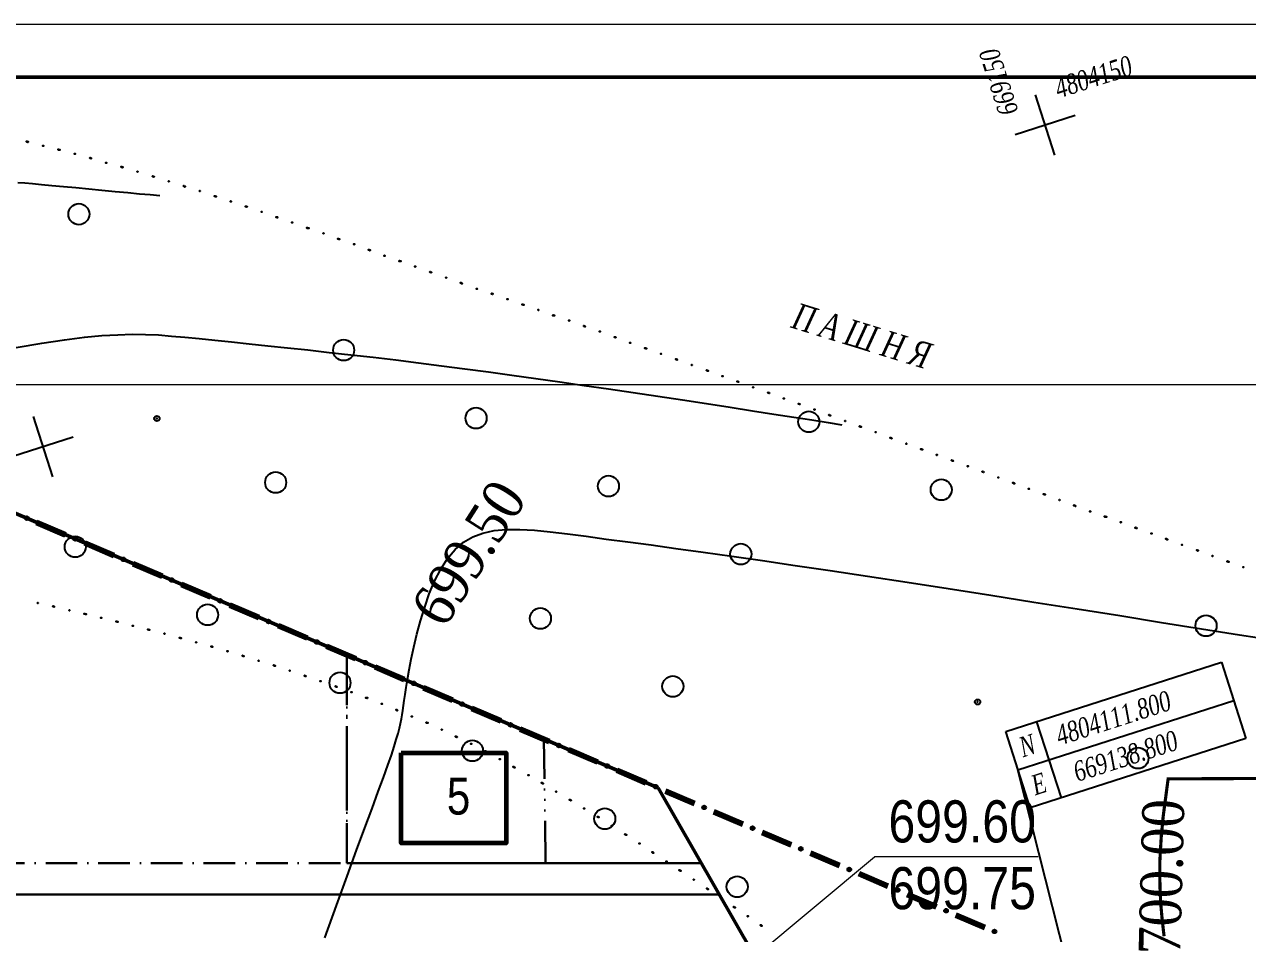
# Model space of a CAD drawing. Header units: millimetres. Extents: x 1353783 to 6492029790, y -7276956 to -512500.
# Drawn here: x 9983954 to 9995575, y -2789472 to -2780831 of the extents above; entities that cross this region are included whole.
import ezdxf

# ---------------------------------------------------------------- set-up
doc = ezdxf.new("R2010")
doc.units = ezdxf.units.MM
for name, pattern in [('482 Границы районов', [5, 3, -1, 0, -1]), ('483 Границы городских земель', [8, 4, -1, 0, -1, 0, -1, 0, -1]), ('CONTI', [0])]:
    doc.linetypes.add(name, pattern=pattern)
doc.layers.get('0').update_dxf_attribs({"lineweight": 5})
doc.layers.get('Defpoints').update_dxf_attribs({"color": 255})
doc.layers.add('AREA', color=1, linetype='Continuous', lineweight=15, plot=False)
for name, color, linetype, lineweight in [('G-ANNO-SCHD', 231, 'Continuous', 9), ('ГП-Граница учасика ИЖС', 3, 'Continuous', 5), ('ГР.УЧ', 12, 'ограждение1', 40), ('штамп', 7, 'Continuous', 50)]:
    doc.layers.add(name, color=color, linetype=linetype, lineweight=lineweight)
for name, color, linetype in [('GOR_BUNKNOWN', 212, 'CONTI'), ('GORIZUNKNOWN', 32, 'CONTI'), ('NAD_MРЕЛЬЕФ', 7, 'CONTI'), ('PI_DTUNKNOWN', 250, 'CONTI'), ('SETKR', 7, 'CONTI'), ('SIT_LГРАНИЦЫ', 10, 'CONTI'), ('SIT_LРЕЛЬЕФ', 7, 'CONTI'), ('ZAPSKРАСТЕНИ', 94, 'CONTI'), ('Газопроводы', 7, 'Continuous'), ('ГРАНИЦЫ', 7, 'CONTI'), ('Заливка', 7, 'Continuous'), ('РЕЛЬЕФ', 7, 'CONTI')]:
    doc.layers.add(name, color=color, linetype=linetype)
doc.styles.add('SHRFT', font='', dxfattribs={"width": 0.75})
doc.styles.get("Standard").update_dxf_attribs({"font": 'Arial Narrow.ttf'})
doc.styles.add('tandem1', font='', dxfattribs={"width": 0.9})
doc.styles.add('основной', font='Arial Narrow.ttf', dxfattribs={"height": 1.5})
doc.styles.get('SHRFT').set_extended_font_data('Times New Roman Cyr', italic=True)
doc.styles.get('tandem1').set_extended_font_data('Times New Roman')
doc.linetypes.add('ограждение1', pattern='A,6.35,-2.54,[133,ltypeshp.shx,S=2.54,R=0,X=-2.54,Y=0],-2.54,25.4', length=36.83)

# ---------------------------------------------------------------- blocks, each defined once
blk = doc.blocks.new('BL_333')
at = {"color": 0}
for p, q in [((0, -3), (0, 3)), ((-3, 0), (3, 0))]:
    blk.add_line(p, q, dxfattribs=at)
blk = doc.blocks.new('BL_2004')
at = {"color": 0}
blk.add_circle((0, 0), 1, dxfattribs=at)
blk = doc.blocks.new('оо')
at = {"layer": 'GOR_BUNKNOWN', "color": 9, "true_color": 0xc7c8ca, "const_width": 0.15}
blk.add_lwpolyline([(222961.983, -3431547.172), (222962.143, -3431546.372), (222962.313, -3431545.622), (222962.503, -3431544.922), (222962.703, -3431544.262), (222962.903, -3431543.662), (222963.113, -3431543.112), (222963.313, -3431542.602), (222963.503, -3431542.162), (222963.673, -3431541.762), (222963.833, -3431541.422), (222964.453, -3431540.112), (222968.633, -3431541.432)], dxfattribs=at)
at = {"layer": 'GORIZUNKNOWN', "color": 9, "true_color": 0xc7c8ca}
for points in [[(222927.313, -3431499.082), (222926.903, -3431498.902), (222926.433, -3431498.702), (222925.913, -3431498.482), (222925.353, -3431498.242), (222924.783, -3431497.992), (222924.203, -3431497.752), (222923.633, -3431497.502), (222923.093, -3431497.272), (222922.583, -3431497.052), (222922.133, -3431496.862), (222921.733, -3431496.692), (222921.393, -3431496.542), (222921.093, -3431496.422)], [(222918.613, -3431503.852), (222919.843, -3431504.032), (222920.913, -3431504.212), (222921.853, -3431504.382), (222922.673, -3431504.562), (222923.403, -3431504.752), (222924.063, -3431504.942), (222924.663, -3431505.142), (222925.243, -3431505.352), (222925.813, -3431505.592), (222926.403, -3431505.842), (222927.023, -3431506.112), (222927.703, -3431506.412), (222928.433, -3431506.732), (222929.213, -3431507.072), (222930.033, -3431507.432), (222930.893, -3431507.812), (222931.783, -3431508.202), (222932.703, -3431508.622), (222933.653, -3431509.042), (222934.623, -3431509.482), (222935.603, -3431509.932), (222936.593, -3431510.392), (222937.593, -3431510.862), (222938.603, -3431511.332), (222939.623, -3431511.812), (222940.643, -3431512.302), (222941.673, -3431512.802), (222942.713, -3431513.312), (222943.763, -3431513.822), (222944.813, -3431514.332), (222945.873, -3431514.852), (222946.933, -3431515.382), (222947.993, -3431515.902), (222949.033, -3431516.422), (222950.043, -3431516.922), (222951.003, -3431517.412), (222951.923, -3431517.872), (222952.783, -3431518.302), (222953.553, -3431518.692), (222954.253, -3431519.042), (222954.843, -3431519.342)], [(222924.003, -3431535.052), (222924.993, -3431533.752), (222925.903, -3431532.582), (222926.703, -3431531.552), (222927.413, -3431530.652), (222928.023, -3431529.882), (222928.543, -3431529.212), (222928.983, -3431528.642), (222929.353, -3431528.152), (222929.663, -3431527.752), (222929.913, -3431527.402), (222930.113, -3431527.112), (222930.283, -3431526.872), (222930.423, -3431526.652), (222930.543, -3431526.452), (222930.643, -3431526.262), (222930.743, -3431526.082), (222930.833, -3431525.892), (222930.933, -3431525.682), (222931.043, -3431525.462), (222931.173, -3431525.202), (222931.323, -3431524.902), (222931.493, -3431524.562), (222931.713, -3431524.152), (222931.963, -3431523.692), (222932.253, -3431523.192), (222932.573, -3431522.652), (222932.933, -3431522.092), (222933.323, -3431521.542), (222933.723, -3431521.002), (222934.153, -3431520.502), (222934.603, -3431520.052), (222935.063, -3431519.672), (222935.543, -3431519.372), (222936.023, -3431519.162), (222936.523, -3431519.052), (222937.033, -3431519.032), (222937.573, -3431519.082), (222938.143, -3431519.212), (222938.753, -3431519.402), (222939.403, -3431519.652), (222940.093, -3431519.952), (222940.843, -3431520.292), (222941.653, -3431520.672), (222942.513, -3431521.092), (222943.453, -3431521.532), (222944.463, -3431522.012), (222945.543, -3431522.532), (222946.713, -3431523.092), (222947.953, -3431523.692), (222949.283, -3431524.342), (222950.693, -3431525.032), (222952.203, -3431525.772), (222953.803, -3431526.572), (222955.503, -3431527.422), (222957.273, -3431528.302), (222959.103, -3431529.222), (222960.953, -3431530.162), (222962.803, -3431531.092), (222964.643, -3431532.022), (222966.423, -3431532.932), (222968.153, -3431533.802), (222969.773, -3431534.622), (222971.293, -3431535.382)]]:
    blk.add_lwpolyline(points, dxfattribs=at)
at = {"layer": 'PI_DTUNKNOWN', "color": 9, "true_color": 0xc7c8ca}
for centre in [(222923.953, -3431509.112), (222956.953, -3431533.862)]:
    blk.add_circle(centre, 0.125, dxfattribs=at)
for p in [(222923.953, -3431509.112), (222956.953, -3431533.862)]:
    blk.add_point(p, dxfattribs=at)
at = {"layer": 'SIT_LГРАНИЦЫ', "color": 9, "true_color": 0xc7c8ca}
for p, q in [((222917.023, -3431512.022), (222918.153, -3431513.012)), ((222917.053, -3431511.992), (222918.183, -3431512.972)), ((222916.933, -3431512.132), (222918.063, -3431513.112)), ((222916.963, -3431512.092), (222918.093, -3431513.082)), ((222916.993, -3431512.062), (222918.123, -3431513.042)), ((222918.823, -3431513.762), (222919.953, -3431514.742)), ((222918.853, -3431513.722), (222919.983, -3431514.712)), ((222918.883, -3431513.692), (222920.013, -3431514.672)), ((222918.913, -3431513.662), (222920.043, -3431514.642)), ((222918.943, -3431513.622), (222920.073, -3431514.602)), ((222920.713, -3431515.402), (222921.843, -3431516.382)), ((222920.743, -3431515.362), (222921.873, -3431516.352)), ((222920.773, -3431515.332), (222921.903, -3431516.312)), ((222920.803, -3431515.292), (222921.933, -3431516.282)), ((222920.833, -3431515.262), (222921.963, -3431516.242)), ((222922.593, -3431517.042), (222923.723, -3431518.022)), ((222922.623, -3431517.002), (222923.753, -3431517.992)), ((222922.653, -3431516.972), (222923.783, -3431517.952)), ((222922.683, -3431516.942), (222923.813, -3431517.922)), ((222922.713, -3431516.902), (222923.843, -3431517.882)), ((222924.483, -3431518.682), (222925.613, -3431519.662)), ((222924.513, -3431518.642), (222925.643, -3431519.632)), ((222924.543, -3431518.612), (222925.673, -3431519.592)), ((222924.573, -3431518.572), (222925.703, -3431519.562)), ((222924.603, -3431518.542), (222925.733, -3431519.522)), ((222926.493, -3431520.172), (222927.623, -3431521.152)), ((222926.373, -3431520.312), (222927.503, -3431521.292)), ((222926.403, -3431520.272), (222927.533, -3431521.262)), ((222926.433, -3431520.242), (222927.563, -3431521.222)), ((222926.463, -3431520.212), (222927.593, -3431521.192)), ((222928.293, -3431521.912), (222929.423, -3431522.902)), ((222928.323, -3431521.882), (222929.453, -3431522.862)), ((222928.353, -3431521.842), (222929.483, -3431522.832)), ((222928.383, -3431521.812), (222929.513, -3431522.792)), ((222928.263, -3431521.952), (222929.393, -3431522.932)), ((222930.153, -3431523.592), (222931.283, -3431524.572)), ((222930.183, -3431523.552), (222931.313, -3431524.542)), ((222930.213, -3431523.522), (222931.343, -3431524.502)), ((222930.243, -3431523.492), (222931.373, -3431524.472)), ((222930.273, -3431523.452), (222931.403, -3431524.432)), ((222932.043, -3431525.232), (222933.173, -3431526.212)), ((222932.073, -3431525.192), (222933.203, -3431526.182)), ((222932.103, -3431525.162), (222933.233, -3431526.142)), ((222932.133, -3431525.122), (222933.263, -3431526.112)), ((222932.163, -3431525.092), (222933.293, -3431526.072)), ((222933.923, -3431526.872), (222935.053, -3431527.852)), ((222933.953, -3431526.832), (222935.083, -3431527.822)), ((222933.983, -3431526.802), (222935.113, -3431527.782)), ((222934.013, -3431526.772), (222935.143, -3431527.752)), ((222934.043, -3431526.732), (222935.173, -3431527.712)), ((222935.813, -3431528.512), (222936.943, -3431529.492)), ((222935.843, -3431528.472), (222936.973, -3431529.462)), ((222935.873, -3431528.442), (222937.003, -3431529.422)), ((222935.903, -3431528.402), (222937.033, -3431529.392)), ((222935.933, -3431528.372), (222937.063, -3431529.352)), ((222937.793, -3431530.042), (222938.923, -3431531.022)), ((222937.823, -3431530.002), (222938.953, -3431530.982)), ((222937.703, -3431530.142), (222938.833, -3431531.122)), ((222937.733, -3431530.102), (222938.863, -3431531.092)), ((222937.763, -3431530.072), (222938.893, -3431531.052)), ((222939.593, -3431531.782), (222940.723, -3431532.762)), ((222939.623, -3431531.742), (222940.753, -3431532.732)), ((222939.653, -3431531.712), (222940.783, -3431532.692)), ((222939.683, -3431531.672), (222940.813, -3431532.662)), ((222939.713, -3431531.642), (222940.843, -3431532.622)), ((222941.483, -3431533.422), (222942.613, -3431534.402)), ((222941.513, -3431533.382), (222942.643, -3431534.372)), ((222941.543, -3431533.352), (222942.673, -3431534.332)), ((222941.573, -3431533.322), (222942.703, -3431534.302)), ((222941.603, -3431533.282), (222942.733, -3431534.262)), ((222943.373, -3431535.062), (222944.503, -3431536.042)), ((222943.403, -3431535.022), (222944.533, -3431536.012)), ((222943.433, -3431534.992), (222944.563, -3431535.972)), ((222943.463, -3431534.952), (222944.593, -3431535.942)), ((222943.493, -3431534.922), (222944.623, -3431535.902)), ((222945.253, -3431536.702), (222946.383, -3431537.682)), ((222945.283, -3431536.662), (222946.413, -3431537.652)), ((222945.313, -3431536.632), (222946.443, -3431537.612)), ((222945.343, -3431536.602), (222946.473, -3431537.582)), ((222945.373, -3431536.562), (222946.503, -3431537.542)), ((222947.143, -3431538.342), (222948.273, -3431539.322)), ((222947.173, -3431538.302), (222948.303, -3431539.292)), ((222947.203, -3431538.272), (222948.333, -3431539.252)), ((222947.233, -3431538.232), (222948.363, -3431539.222)), ((222947.263, -3431538.202), (222948.393, -3431539.182)), ((222949.063, -3431539.932), (222950.193, -3431540.922)), ((222949.093, -3431539.902), (222950.223, -3431540.882)), ((222949.123, -3431539.872), (222950.253, -3431540.852)), ((222949.153, -3431539.832), (222950.283, -3431540.812)), ((222949.033, -3431539.972), (222950.163, -3431540.952)), ((222950.923, -3431541.612), (222952.053, -3431542.592)), ((222950.953, -3431541.572), (222952.083, -3431542.562)), ((222950.983, -3431541.542), (222952.113, -3431542.522)), ((222951.013, -3431541.502), (222952.143, -3431542.492)), ((222951.043, -3431541.472), (222952.173, -3431542.452)), ((222952.813, -3431543.252), (222953.943, -3431544.232)), ((222952.843, -3431543.212), (222953.973, -3431544.202)), ((222952.873, -3431543.182), (222954.003, -3431544.162)), ((222952.903, -3431543.152), (222954.033, -3431544.132)), ((222952.933, -3431543.112), (222954.063, -3431544.092))]:
    blk.add_line(p, q, dxfattribs=at)
for centre, radius in [((222916.613, -3431511.732), 0.09), ((222916.613, -3431511.732), 0.04), ((222918.503, -3431513.372), 0.09), ((222918.503, -3431513.372), 0.04), ((222920.393, -3431515.002), 0.09), ((222920.393, -3431515.002), 0.04), ((222922.283, -3431516.642), 0.09), ((222922.283, -3431516.642), 0.04), ((222924.163, -3431518.282), 0.09), ((222924.163, -3431518.282), 0.04), ((222926.053, -3431519.922), 0.09), ((222926.053, -3431519.922), 0.04), ((222927.943, -3431521.552), 0.09), ((222927.943, -3431521.552), 0.04), ((222929.833, -3431523.192), 0.09), ((222929.833, -3431523.192), 0.04), ((222931.723, -3431524.832), 0.09), ((222931.723, -3431524.832), 0.04), ((222933.613, -3431526.472), 0.09), ((222933.613, -3431526.472), 0.04), ((222935.493, -3431528.112), 0.09), ((222935.493, -3431528.112), 0.04), ((222937.383, -3431529.752), 0.09), ((222937.383, -3431529.752), 0.04), ((222939.273, -3431531.382), 0.09), ((222939.273, -3431531.382), 0.04), ((222941.163, -3431533.022), 0.09), ((222941.163, -3431533.022), 0.04), ((222943.053, -3431534.662), 0.09), ((222943.053, -3431534.662), 0.04), ((222944.943, -3431536.302), 0.09), ((222944.943, -3431536.302), 0.04), ((222946.823, -3431537.942), 0.09), ((222946.823, -3431537.942), 0.04), ((222948.713, -3431539.582), 0.09), ((222948.713, -3431539.582), 0.04), ((222950.603, -3431541.212), 0.09), ((222950.603, -3431541.212), 0.04), ((222952.493, -3431542.852), 0.09), ((222952.493, -3431542.852), 0.04), ((222954.383, -3431544.492), 0.09), ((222954.383, -3431544.492), 0.04)]:
    blk.add_circle(centre, radius, dxfattribs=at)
at = {"layer": 'SIT_LРЕЛЬЕФ', "color": 9, "true_color": 0xc7c8ca}
for centre in [(222922.093, -3431494.692), (222922.133, -3431494.722), (222922.773, -3431495.122), (222923.403, -3431495.512), (222923.453, -3431495.542), (222924.083, -3431495.942), (222924.713, -3431496.352), (222924.753, -3431496.382), (222925.373, -3431496.802), (222926.003, -3431497.212), (222926.043, -3431497.242), (222926.663, -3431497.662), (222927.283, -3431498.092), (222927.323, -3431498.122), (222927.933, -3431498.552), (222928.553, -3431498.982), (222928.583, -3431499.022), (222929.203, -3431499.442), (222929.803, -3431499.892), (222929.843, -3431499.922), (222930.453, -3431500.362), (222931.053, -3431500.812), (222931.093, -3431500.832), (222931.693, -3431501.282), (222932.293, -3431501.742), (222932.323, -3431501.762), (222932.923, -3431502.212), (222933.523, -3431502.672), (222933.573, -3431502.702), (222934.173, -3431503.152), (222934.763, -3431503.612), (222934.803, -3431503.642), (222935.403, -3431504.092), (222935.993, -3431504.562), (222936.023, -3431504.592), (222936.613, -3431505.052), (222937.213, -3431505.512), (222937.253, -3431505.532), (222937.843, -3431505.992), (222938.443, -3431506.452), (222938.483, -3431506.482), (222939.083, -3431506.942), (222939.673, -3431507.392), (222939.713, -3431507.432), (222940.313, -3431507.892), (222940.913, -3431508.332), (222940.943, -3431508.352), (222941.543, -3431508.802), (222942.143, -3431509.262), (222942.183, -3431509.292), (222942.783, -3431509.742), (222943.373, -3431510.202), (222943.423, -3431510.222), (222944.023, -3431510.672), (222944.613, -3431511.132), (222944.653, -3431511.162), (222945.253, -3431511.612), (222945.843, -3431512.082), (222945.873, -3431512.102), (222946.463, -3431512.562), (222947.063, -3431513.022), (222947.103, -3431513.052), (222947.693, -3431513.512), (222948.293, -3431513.972), (222948.333, -3431514.002), (222948.923, -3431514.462), (222949.523, -3431514.922), (222949.563, -3431514.952), (222950.153, -3431515.412), (222915.883, -3431515.732), (222916.523, -3431516.102), (222916.563, -3431516.132), (222950.753, -3431515.872), (222950.783, -3431515.902), (222917.203, -3431516.522), (222951.373, -3431516.362), (222917.843, -3431516.902), (222917.893, -3431516.932), (222951.973, -3431516.822), (222952.013, -3431516.852), (222918.533, -3431517.322), (222919.173, -3431517.712), (222919.213, -3431517.742), (222952.603, -3431517.312), (222953.193, -3431517.772), (222953.233, -3431517.802), (222919.853, -3431518.142), (222953.823, -3431518.262), (222920.483, -3431518.532), (222920.533, -3431518.562), (222921.173, -3431518.962), (222954.413, -3431518.722), (222954.453, -3431518.762), (222921.803, -3431519.372), (222921.843, -3431519.402), (222955.043, -3431519.222), (222922.473, -3431519.812), (222955.633, -3431519.682), (222955.673, -3431519.712), (222956.263, -3431520.172), (222923.103, -3431520.222), (222923.133, -3431520.242), (222923.763, -3431520.672), (222956.853, -3431520.642), (222956.893, -3431520.682), (222924.383, -3431521.092), (222924.413, -3431521.122), (222957.483, -3431521.142), (222925.033, -3431521.552), (222958.073, -3431521.602), (222958.113, -3431521.632), (222925.653, -3431521.982), (222925.693, -3431522.012), (222926.293, -3431522.452), (222958.703, -3431522.092), (222926.903, -3431522.902), (222926.933, -3431522.932), (222959.293, -3431522.552), (222959.343, -3431522.592), (222959.933, -3431523.052), (222927.533, -3431523.372), (222960.523, -3431523.512), (222960.563, -3431523.542), (222928.143, -3431523.832), (222928.183, -3431523.862), (222961.153, -3431524.002), (222928.773, -3431524.322), (222929.363, -3431524.792), (222929.403, -3431524.812), (222961.743, -3431524.462), (222961.783, -3431524.502), (222929.983, -3431525.292), (222962.373, -3431524.962), (222962.963, -3431525.422), (222930.553, -3431525.782), (222930.583, -3431525.812), (222963.003, -3431525.452), (222963.593, -3431525.912), (222931.153, -3431526.302), (222964.183, -3431526.372), (222964.223, -3431526.412), (222931.723, -3431526.792), (222931.763, -3431526.812), (222964.813, -3431526.872), (222932.313, -3431527.332), (222965.403, -3431527.322), (222965.453, -3431527.352), (222932.853, -3431527.852), (222932.893, -3431527.882), (222966.043, -3431527.812), (222966.633, -3431528.272), (222966.673, -3431528.302), (222933.433, -3431528.402), (222967.263, -3431528.762), (222933.963, -3431528.932), (222934.003, -3431528.962), (222967.853, -3431529.222), (222967.893, -3431529.262), (222934.513, -3431529.512), (222935.023, -3431530.062), (222968.483, -3431529.722), (222935.063, -3431530.102), (222935.573, -3431530.652), (222969.083, -3431530.182), (222969.113, -3431530.212), (222936.073, -3431531.192), (222936.103, -3431531.232), (222969.703, -3431530.672), (222970.303, -3431531.132), (222970.343, -3431531.162), (222936.593, -3431531.802), (222970.933, -3431531.622), (222937.083, -3431532.362), (222937.123, -3431532.402), (222937.613, -3431532.972), (222938.103, -3431533.542), (222938.133, -3431533.572), (222938.613, -3431534.152), (222939.083, -3431534.732), (222939.123, -3431534.772), (222939.603, -3431535.352), (222940.063, -3431535.932), (222940.093, -3431535.972), (222940.563, -3431536.562), (222941.023, -3431537.142), (222941.063, -3431537.192), (222941.533, -3431537.782), (222942.003, -3431538.372), (222942.033, -3431538.412), (222942.493, -3431539.002), (222942.953, -3431539.602), (222942.983, -3431539.632), (222943.443, -3431540.222), (222943.903, -3431540.812), (222943.923, -3431540.852)]:
    blk.add_circle(centre, 0.02, dxfattribs=at)
at = {"layer": 'ГРАНИЦЫ', "color": 9, "linetype": 'CONTI', "true_color": 0xc7c8ca}
for p, q in [((222957.793, -3431535.612), (222968.563, -3431535.612)), ((222957.793, -3431539.412), (222957.793, -3431535.612)), ((222959.333, -3431535.612), (222959.333, -3431539.412)), ((222968.563, -3431535.612), (222968.563, -3431539.412)), ((222957.193, -3431546.932), (222957.793, -3431537.512)), ((222957.793, -3431537.512), (222968.563, -3431537.512)), ((222968.563, -3431539.412), (222957.793, -3431539.412))]:
    blk.add_line(p, q, dxfattribs=at)
at = {"layer": 'SETKR', "color": 9, "true_color": 0xc7c8ca, "xscale": 0.5000000000000001, "yscale": 0.5000000000000001, "zscale": 0.5000000000000001}
for p in [(222918.393, -3431508.732), (222968.393, -3431508.732)]:
    blk.add_blockref('BL_333', p, dxfattribs=at)
at = {"layer": 'ZAPSKРАСТЕНИ', "color": 9, "true_color": 0xc7c8ca, "xscale": 0.5000000000000001, "yscale": 0.5000000000000001, "zscale": 0.5000000000000001}
for p in [(222923.393, -3431498.732), (222933.393, -3431508.732), (222918.393, -3431513.732), (222928.393, -3431513.732), (222938.393, -3431513.732), (222923.393, -3431518.732), (222943.393, -3431518.732), (222953.393, -3431518.732), (222928.393, -3431523.732), (222938.393, -3431523.732), (222948.393, -3431523.732), (222958.393, -3431523.732), (222933.393, -3431528.732), (222943.393, -3431528.732), (222938.393, -3431533.732), (222968.393, -3431533.732), (222943.393, -3431538.732), (222963.393, -3431538.732)]:
    blk.add_blockref('BL_2004', p, dxfattribs=at)
at = {"layer": 'NAD_MРЕЛЬЕФ', "color": 9, "true_color": 0xc7c8ca, "style": 'SHRFT', "width": 0.75}
blk.add_text('П А Ш Н Я', height=1.25, rotation=325, dxfattribs=at).set_placement((222953.912, -3431514.186))
at = {"layer": 'ГРАНИЦЫ', "color": 9, "true_color": 0xc7c8ca, "style": 'SHRFT', "width": 0.75}
for s, p in [('N', (222958.203, -3431537.032)), ('4804111.800', (222960.033, -3431537.032)), ('E', (222958.203, -3431538.932)), (' 669138.800', (222960.033, -3431538.932))]:
    blk.add_text(s, height=0.95, dxfattribs=at).set_placement(p)
at = {"layer": 'РЕЛЬЕФ', "color": 9, "true_color": 0xc7c8ca, "style": 'SHRFT', "width": 0.75}
blk.add_text('669150', height=0.95, rotation=90, dxfattribs=at).set_placement((222967.393, -3431507.732))
blk.add_text('4804150', height=0.95, dxfattribs=at).set_placement((222969.393, -3431507.732))

msp = doc.modelspace()

# ---------------------------------------------------------------- linework, layer by layer
at = {"layer": 'AREA', "color": 1}
for p, q in [((9990883, -2789701, 104), (9992032, -2788744, -2898825)), ((9993586, -2788744, -2898825), (9992031, -2788744, -2898825))]:
    msp.add_line(p, q, dxfattribs=at)
at = {"layer": 'Газопроводы', "lineweight": 60, "ltscale": 0.1}
msp.add_lwpolyline([(9987532, -2787753), (9988532, -2787753), (9988532, -2788613), (9987532, -2788613)], close=True, dxfattribs=at)
at = {"layer": 'ГП-Граница учасика ИЖС', "color": 94, "linetype": '482 Границы районов', "lineweight": 30, "ltscale": 100}
msp.add_lwpolyline([(9981655, -2788802), (9987016, -2788802), (9987016, -2786823), (9981000, -2784253), (9978162, -2784062), (9978162, -2788802), (9978817, -2788802)], dxfattribs=at)
at = {"layer": 'ГП-Граница учасика ИЖС', "color": 1, "linetype": '483 Границы городских земель', "lineweight": 30, "ltscale": 100}
msp.add_lwpolyline([(9987016, -2788802), (9988905, -2788802), (9988890, -2787624), (9987016, -2786823)], close=True, dxfattribs=at)
at = {"layer": 'ГП-Граница учасика ИЖС', "color": 251, "lineweight": 30, "ltscale": 100}
msp.add_lwpolyline([(9990556, -2789102), (9980495, -2789102, -0.414214), (9980195, -2788802), (9980195, -2788202)], format="xyb", dxfattribs=at)
msp.add_lwpolyline([(9987016, -2788802), (9990384, -2788802)], dxfattribs=at)
at = {"layer": 'ГР.УЧ', "lineweight": 50, "ltscale": 50}
msp.add_lwpolyline([(9989975, -2788087), (9981000, -2784253), (9971210, -2783595), (9961622, -2784091), (9956026, -2789102), (9952562, -2798134), (9952562, -2851699), (9972185, -2856026), (9982830, -2857775), (9996494, -2858056)], dxfattribs=at)
msp.add_lwpolyline([(9996494, -2858056, -0.000073), (9997765, -2845883, -0.003019), (9997962, -2843897), (9997935, -2810081), (9997660, -2802557, 0.09197), (9997085, -2800685, 0.018978), (9996794, -2800134, -0.010053), (9995790, -2798243), (9989975, -2788087)], format="xyb", dxfattribs=at)
at = {"layer": 'Заливка', "color": 18, "lineweight": 13, "ltscale": 100}
msp.add_lwpolyline([(9981000, -2784253), (9996326, -2784253), (9996502, -2785907), (9997227, -2782535), (9997448, -2784263), (10013542, -2784263)], dxfattribs=at)
at = {"layer": 'штамп', "linetype": 'Continuous', "lineweight": 18}
msp.add_lwpolyline([(10055462, -2780831), (9936562, -2780831), (9936562, -2864931), (10055462, -2864931)], close=True, dxfattribs=at)
at = {"layer": 'штамп', "linetype": 'Continuous', "lineweight": 50}
msp.add_lwpolyline([(9938562, -2781331), (10054962, -2781331), (10054962, -2864431), (9938562, -2864431)], close=True, dxfattribs=at)

# ---------------------------------------------------------------- block references
at = {"layer": 'РЕЛЬЕФ', "color": 240, "lineweight": 30, "true_color": 0xed1f24, "xscale": 200.0000000000001, "yscale": 200.0000000000001, "zscale": 200.0000000000001, "rotation": 17.80578495452471}
msp.add_blockref('оо', (-242329121, 637008728), dxfattribs=at)

# ---------------------------------------------------------------- texts
at = {"layer": 'AREA', "color": 1, "insert": (9992864, -2788409, -2898825), "char_height": 400, "attachment_point": 5}
msp.add_mtext('699.60', dxfattribs=at)
at = {"layer": 'AREA', "color": 18, "insert": (9992864, -2789044, -2898825), "char_height": 400, "attachment_point": 5}
msp.add_mtext('699.75', dxfattribs=at)
at = {"layer": 'Defpoints', "color": 252, "true_color": 0x939598, "char_height": 396, "width": 748, "attachment_point": 5, "style": 'tandem1'}
for s, insert, rotation in [('699.50', (9988177, -2785856), 57.4042), ('700.00', (9994761, -2788934), 88.452)]:
    msp.add_mtext(s, dxfattribs=dict(at, insert=insert, rotation=rotation))
at = {"layer": 'G-ANNO-SCHD', "color": 0, "insert": (9987967, -2787991, 231991), "char_height": 350, "width": 1716168.19, "attachment_point": 1, "line_spacing_factor": 1.149209, "style": 'основной'}
msp.add_mtext('5', dxfattribs=at)

doc.saveas('drawing.dxf')
